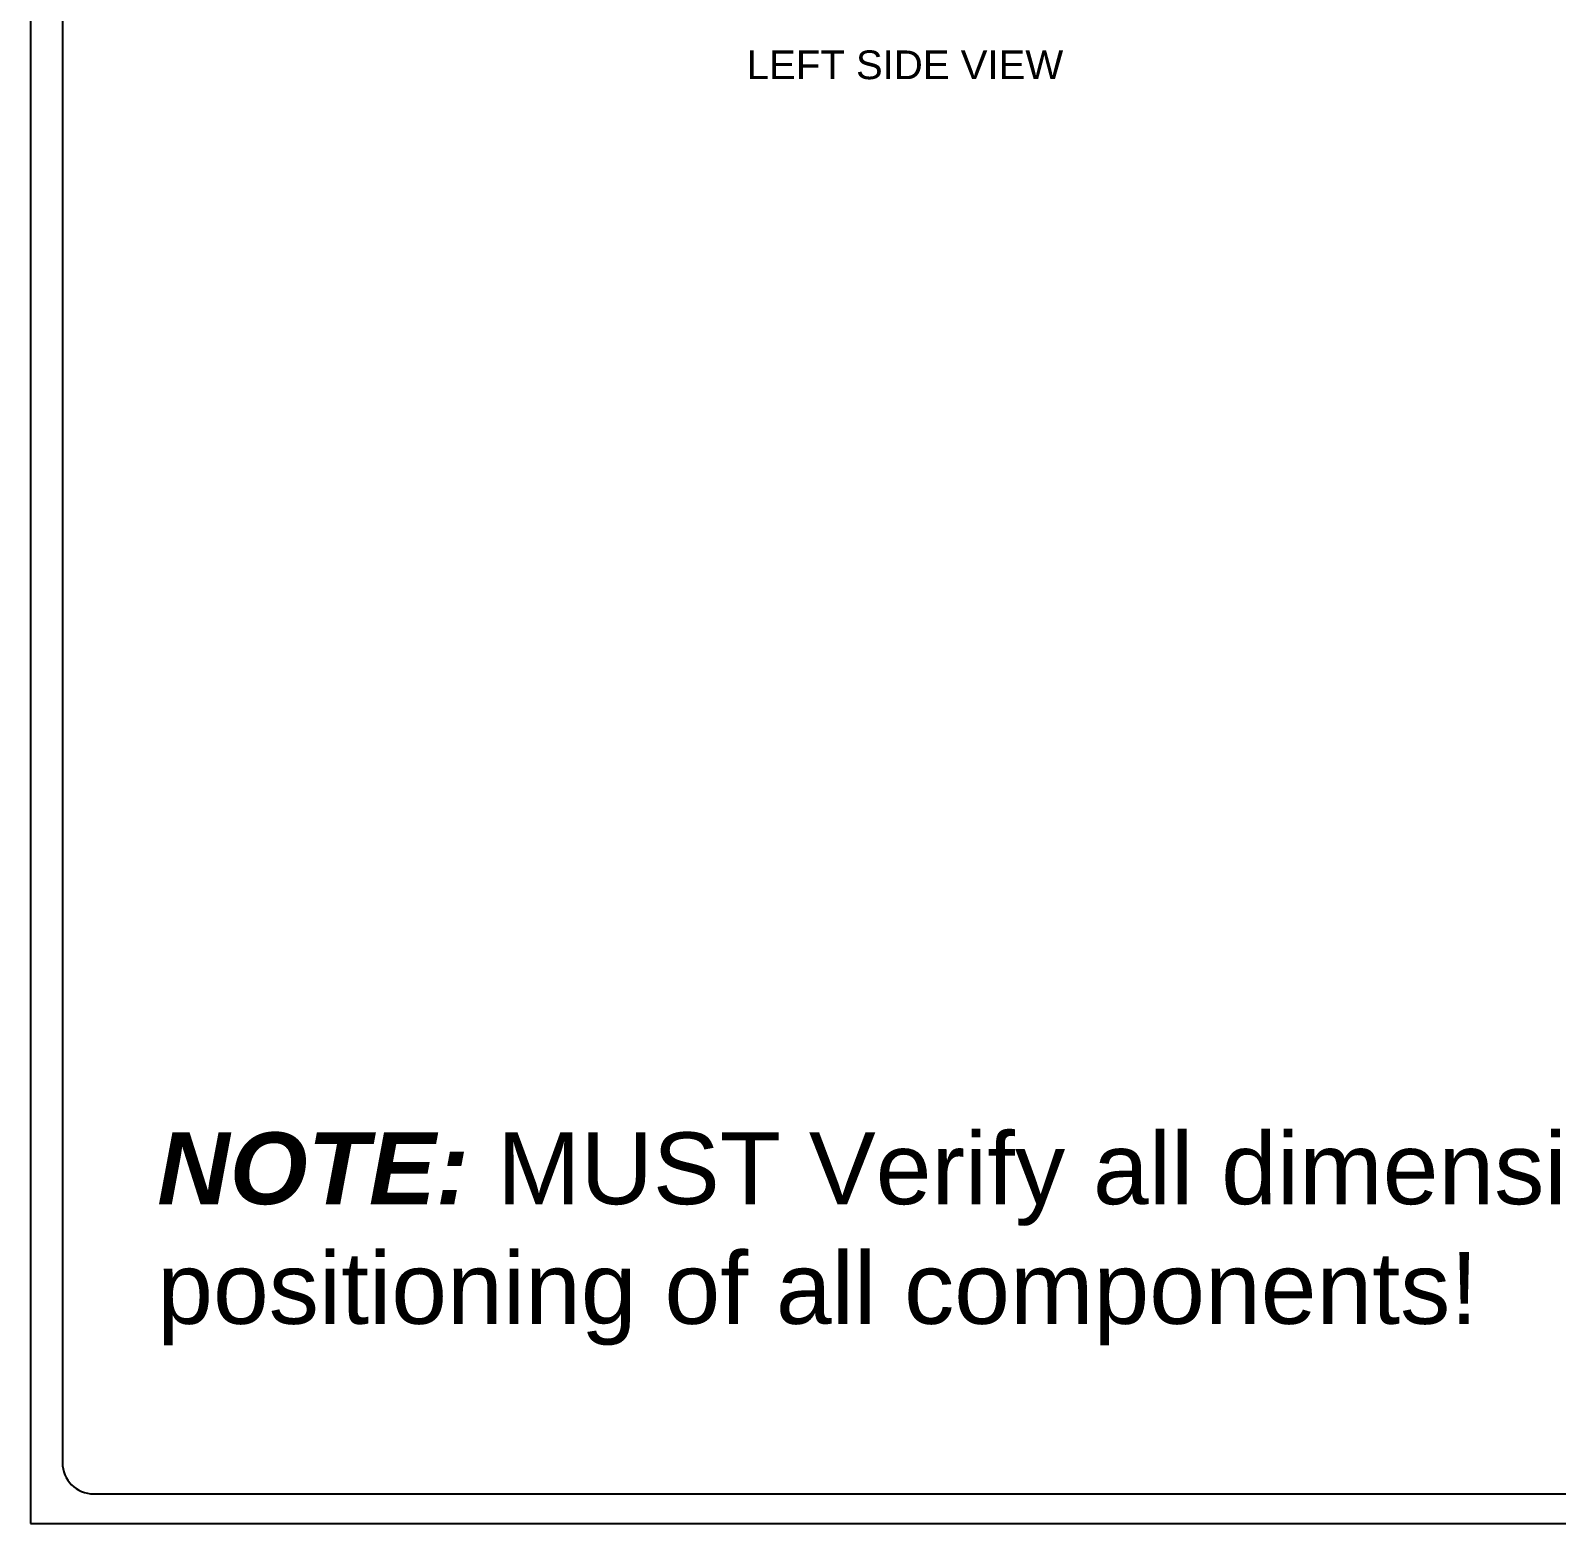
# Model space of a CAD drawing. Header units: inches. Extents: x 0 to 183, y 0 to 117.
# Drawn here: x -0.02 to 31.87, y -0.24 to 30.97 of the extents above; entities that cross this region are included whole.
import ezdxf
from ezdxf.enums import TextEntityAlignment as Align

# ---------------------------------------------------------------- set-up
doc = ezdxf.new("R2010")
doc.units = ezdxf.units.IN
doc.header["$MEASUREMENT"] = 0
doc.layers.add('DIMENSIONS', color=7, linetype='Continuous')
doc.layers.add('PITEM', color=20, linetype='Continuous')
doc.styles.add('Fields', font='simplex.shx', dxfattribs={"height": 0.185})
doc.styles.get("Standard").update_dxf_attribs({"font": 'arial.ttf'})

# ---------------------------------------------------------------- blocks, each defined once
blk = doc.blocks.new('RG_Master_Ver_4_2_2')
at = {"color": 3}
for p, q in [((0.125, 21.7336), (0.125, 0.1939)), ((0.2474, 0.0716), (9.8753, 0.0716))]:
    blk.add_line(p, q, dxfattribs=at)
blk.add_lwpolyline([(0, -0.044), (34.25, -0.044), (34.25, 21.956), (0, 21.956)], close=True, dxfattribs=at)
blk.add_arc((0.2474, 0.1939), 0.1224, 180, 270, dxfattribs=at)
at = {"style": 'Fields'}
for tag, p in [('DESCRIPTION_3', (13.1158, 1.307)), ('DRN_3', (15.4724, 1.307)), ('CHK_3', (16.5293, 1.307)), ('APP_3', (17.5522, 1.307)), ('DATE_3', (18.8294, 1.307)), ('CUSTOMER', (28.9966, 1.2135)), ('DRAWING_DESC', (32.2295, 1.2455)), ('DESCRIPTION_2', (13.1158, 0.9513)), ('DRN_2', (15.4724, 0.9513)), ('CHK_2', (16.5293, 0.9513)), ('APP_2', (17.5522, 0.9513)), ('DATE_2', (18.8294, 0.9513)), ('SIZE', (30.7145, 0.8944)), ('DRAWING_#', (32.125, 0.8944)), ('REV', (33.5429, 0.8944)), ('DESCRIPTION_1', (13.1158, 0.5956)), ('DRN_1', (15.4724, 0.5956)), ('CHK_1', (16.5293, 0.5956)), ('APP_1', (17.5522, 0.5956)), ('DATE_1', (18.8294, 0.5956)), ('PROJECT_#', (28.9813, 0.5809)), ('DRN_BY', (30.875, 0.5245)), ('CHK_BY', (31.7615, 0.5245)), ('APP_BY', (32.75, 0.5245)), ('SCALE', (33.6518, 0.5245)), ('PROJECT_NAME', (29.021, 0.1759)), ('SHEETNUM', (32.7527, 0.1759)), ('TTL_SHTS', (33.5471, 0.1759))]:
    blk.add_attdef(tag, text='', height=0.125, dxfattribs=at).set_placement(p, align=Align.CENTER)
at = {"style": 'Fields', "flags": 9}
blk.add_attdef('WD_TB', (9.9529, 0.1939), '', height=0.0638, dxfattribs=at)

msp = doc.modelspace()

# ---------------------------------------------------------------- block references
at = {"xscale": 5.339416058394161, "yscale": 5.339416058394161, "zscale": 5.339416058394161}
msp.add_blockref('RG_Master_Ver_4_2_2', (-0.0234, 0), dxfattribs=at)

# ---------------------------------------------------------------- texts
at = {"layer": 'DIMENSIONS', "color": 2, "linetype": 'Continuous', "insert": (18.25175, 30.54865), "char_height": 0.6, "width": 6.5977695, "attachment_point": 2, "line_spacing_factor": 0.9}
msp.add_mtext('LEFT SIDE VIEW', dxfattribs=at)
at = {"layer": 'PITEM', "insert": (2.625, 7.9375), "char_height": 1.5, "attachment_point": 1}
msp.add_mtext_dynamic_manual_height_columns('\\pxt3;{\\fArial|b1|i1|c0|p34;NOTE:\\fArial|b1|i0|c0|p34; }MUST Verify all dimensions for correct positioning of all components!', width=49.8125, gutter_width=1, heights=[0], dxfattribs=at)

doc.saveas('drawing.dxf')
